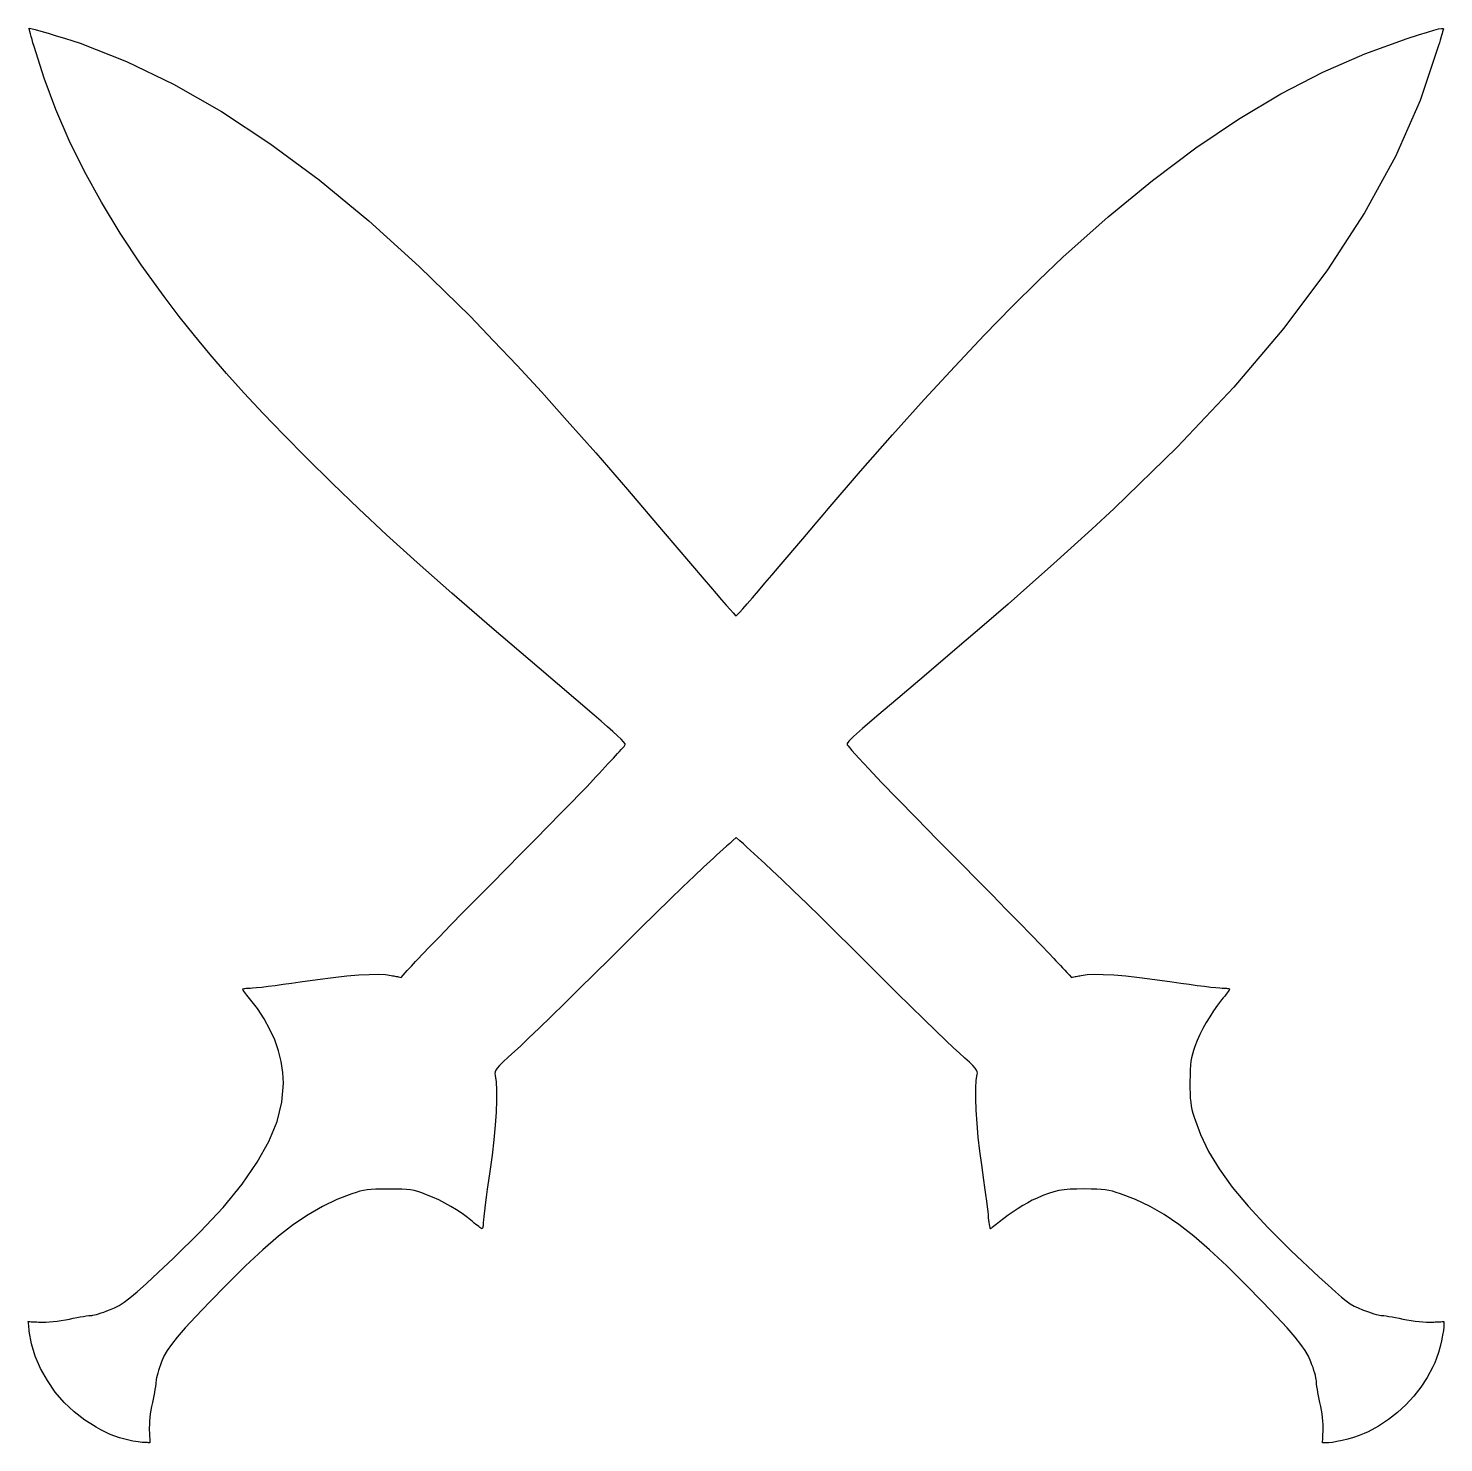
# Model space of a CAD drawing. Extents: x 11 to 587, y 119 to 695.
import ezdxf

# ---------------------------------------------------------------- set-up
doc = ezdxf.new("R2010")
doc.units = 0
doc.layers.add('Layer_1', color=7, linetype='CONTINUOUS')

msp = doc.modelspace()

# ---------------------------------------------------------------- linework, layer by layer
at = {"layer": 'Layer_1', "color": 7}
msp.add_lwpolyline([(50.540778, 120.286236), (48.399317, 120.885772), (46.420008, 121.528604), (44.536631, 122.246332), (42.682967, 123.070564), (40.792794, 124.032892), (38.799892, 125.164932), (36.63804, 126.498268), (34.241018, 128.064516), (29.897647, 131.358068), (25.868824, 135.193116), (22.214449, 139.473812), (18.994425, 144.1043), (16.268654, 148.988708), (14.097038, 154.031196), (12.539479, 159.1359), (11.655879, 164.206964), (11.603823, 164.703396), (11.551767, 165.199836), (11.499711, 165.696268), (11.447655, 166.1927), (11.395599, 166.68914), (11.343543, 167.185572), (11.291487, 167.682012), (11.239431, 168.178444), (11.82878, 168.148524), (12.418129, 168.118604), (13.007478, 168.088684), (13.596826, 168.058764), (14.186174, 168.028844), (14.775523, 167.998924), (15.364872, 167.969004), (15.954221, 167.939084), (17.11308, 167.913964), (18.420959, 167.946204), (19.853257, 168.033164), (21.385371, 168.172292), (22.9927, 168.36102), (24.650641, 168.59678), (26.334592, 168.876996), (28.019951, 169.199116), (29.53093, 169.500284), (31.006863, 169.781252), (32.410706, 170.03586), (33.705414, 170.257964), (34.853942, 170.44142), (35.819246, 170.580068), (36.564282, 170.667764), (37.052006, 170.698324), (37.503538, 170.743524), (38.144846, 170.873132), (38.94616, 171.078036), (39.877704, 171.349156), (40.909705, 171.677396), (42.012389, 172.053668), (43.155982, 172.468892), (44.310712, 172.913972), (46.372022, 173.78134), (48.278631, 174.752156), (50.277751, 176.02638), (52.616594, 177.803996), (55.542373, 180.284972), (59.3023, 183.669284), (64.143587, 188.1569), (70.313448, 193.947804), (81.241086, 204.646812), (90.539918, 214.66582), (98.262894, 224.089092), (104.462966, 233.000908), (109.193078, 241.485524), (112.506174, 249.627212), (114.455198, 257.510236), (115.09311, 265.218868), (114.870198, 269.620364), (114.205846, 274.027956), (113.106598, 278.425244), (111.57903, 282.795804), (109.629694, 287.12322), (107.26515, 291.391092), (104.49195, 295.583004), (101.31667, 299.682532), (100.757398, 300.36246), (100.235646, 301.014132), (99.762838, 301.622052), (99.350382, 302.170716), (99.00971, 302.644604), (98.75223, 303.028236), (98.589374, 303.306084), (98.532574, 303.46266), (98.595054, 303.551268), (98.774062, 303.634316), (99.057062, 303.709996), (99.431502, 303.776396), (99.884838, 303.831676), (100.404518, 303.874076), (100.97799, 303.901676), (101.592702, 303.912636), (102.56011, 303.966316), (104.14443, 304.116164), (106.262222, 304.351788), (108.83007, 304.66278), (111.764542, 305.038732), (114.982198, 305.469228), (118.399622, 305.94386), (121.933382, 306.452228), (128.997918, 307.445028), (135.307774, 308.24302), (140.893222, 308.848332), (145.784566, 309.263092), (150.012086, 309.489436), (153.606078, 309.529516), (156.59683, 309.385404), (159.014622, 309.059268), (159.509638, 308.963004), (160.004654, 308.86674), (160.49967, 308.770468), (160.994694, 308.674204), (161.48971, 308.57794), (161.984726, 308.481676), (162.479742, 308.385404), (162.974758, 308.28914), (163.823558, 309.20754), (164.672358, 310.125932), (165.521158, 311.044332), (166.369958, 311.962732), (167.218758, 312.881124), (168.067558, 313.799524), (168.916358, 314.717916), (169.765158, 315.636316), (171.725902, 317.71474), (174.708574, 320.818484), (178.565414, 324.796324), (183.148654, 329.497052), (188.310534, 334.769452), (193.90331, 340.4623), (199.779214, 346.42438), (205.790486, 352.504484), (211.765534, 358.54526), (217.537638, 364.394676), (222.96631, 369.909396), (227.911078, 374.946116), (232.231454, 379.361516), (235.786958, 383.012276), (238.43711, 385.755068), (240.041422, 387.446588), (241.138206, 388.630668), (242.33375, 389.919148), (243.589574, 391.270668), (244.867182, 392.643892), (246.128086, 393.997476), (247.33379, 395.290068), (248.445814, 396.480332), (249.425662, 397.526924), (250.313134, 398.479772), (251.160406, 399.401372), (251.947558, 400.269228), (252.654654, 401.060828), (253.261774, 401.75366), (253.74899, 402.325212), (254.096374, 402.752996), (254.283998, 403.014484), (254.155366, 403.394924), (253.561718, 404.141244), (252.52807, 405.229788), (251.079454, 406.636892), (249.240878, 408.338884), (247.037358, 410.312108), (244.493926, 412.5329), (241.635598, 414.977588), (219.145694, 434.093652), (199.989542, 450.514116), (183.619806, 464.728636), (169.489134, 477.226908), (157.050166, 488.498596), (145.755566, 499.033372), (135.057982, 509.320908), (124.410054, 519.850892), (115.21427, 529.15498), (106.818486, 537.870436), (99.102678, 546.133196), (91.946854, 554.079164), (85.230998, 561.844276), (78.835084, 569.564452), (72.639114, 577.37562), (66.523072, 585.413692), (57.16923, 598.408836), (48.666052, 611.195468), (40.978752, 623.840508), (34.072539, 636.410868), (27.912625, 648.97346), (22.46422, 661.595188), (17.692534, 674.342972), (13.562781, 687.283724), (13.145296, 688.727436), (12.763078, 690.081548), (12.423973, 691.3159), (12.135826, 692.400348), (11.906484, 693.304724), (11.743794, 693.998884), (11.655599, 694.452668), (11.649759, 694.635916), (12.313921, 694.550524), (13.964237, 694.141668), (16.381334, 693.474244), (19.345835, 692.61314), (22.638368, 691.623268), (26.039556, 690.5695), (29.330025, 689.516756), (32.290401, 688.529916), (51.152965, 681.173796), (70.342014, 671.918508), (89.834752, 660.78002), (109.608368, 647.774276), (129.64008, 632.917236), (149.907064, 616.224868), (170.386544, 597.713132), (191.055704, 577.397972), (200.662888, 567.469268), (210.235056, 557.330972), (220.119432, 546.592748), (230.663216, 534.864276), (242.213632, 521.755212), (255.117904, 506.875244), (269.723232, 489.834028), (286.376848, 470.241236), (288.901776, 467.273588), (291.277152, 464.505036), (293.44956, 461.996172), (295.365592, 459.807588), (296.971848, 457.999876), (298.214912, 456.633636), (299.041392, 455.76946), (299.397872, 455.467932), (299.785888, 455.805932), (300.702736, 456.77466), (302.08868, 458.306188), (303.883984, 460.332596), (306.028888, 462.785948), (308.463664, 465.598332), (311.12856, 468.70182), (313.963832, 472.028484), (316.969704, 475.568236), (320.123552, 479.282444), (323.331344, 483.060356), (326.499048, 486.791228), (329.53264, 490.364308), (332.338096, 493.668868), (334.821384, 496.59414), (336.88848, 499.029388), (350.033736, 514.343924), (363.073984, 529.197212), (375.888928, 543.460284), (388.358288, 557.004164), (400.361768, 569.699884), (411.77908, 581.418468), (422.489944, 592.030948), (432.374064, 601.408356), (450.855936, 617.88826), (468.884152, 632.725132), (486.54924, 645.97646), (503.941704, 657.699732), (521.152056, 667.952412), (538.2708, 676.792004), (555.388456, 684.275972), (572.595528, 690.461812), (577.241752, 691.949188), (580.824552, 693.075012), (583.473368, 693.870372), (585.317656, 694.366348), (586.486864, 694.594028), (587.110448, 694.584508), (587.317856, 694.368852), (587.238496, 693.978156), (587.132912, 693.673564), (586.974984, 693.177636), (586.772424, 692.516364), (586.532936, 691.715748), (586.264224, 690.801788), (585.973992, 689.800468), (585.669952, 688.737804), (585.3598, 687.63978), (577.843544, 665.197596), (567.81092, 642.51534), (555.23424, 619.5535), (540.085816, 596.272604), (522.337952, 572.63314), (501.962952, 548.595612), (478.933136, 524.120548), (453.220816, 499.168428), (444.14556, 490.75386), (435.652624, 482.967692), (427.38332, 475.49314), (418.978976, 468.013412), (410.080912, 460.211732), (400.330448, 451.771316), (389.368912, 442.37538), (376.837616, 431.707148), (365.172496, 421.804564), (356.650296, 414.557004), (350.797696, 409.530244), (347.141384, 406.290052), (345.208048, 404.402204), (344.524376, 403.432484), (344.617056, 402.94666), (345.012776, 402.510516), (346.540632, 400.61766), (349.329608, 397.495252), (353.356336, 393.167652), (358.597456, 387.65922), (365.029592, 380.99434), (372.6294, 373.197356), (381.373496, 364.292636), (391.238528, 354.304556), (397.471112, 348.00022), (403.568192, 341.814868), (409.37612, 335.90562), (414.74124, 330.42958), (419.509896, 325.54386), (423.52844, 321.405572), (426.643216, 318.171812), (428.700576, 315.999708), (429.595984, 315.036732), (430.4914, 314.073756), (431.386808, 313.11078), (432.282224, 312.147796), (433.177632, 311.18482), (434.073048, 310.221844), (434.968456, 309.258868), (435.863872, 308.295892), (436.358888, 308.39174), (436.853904, 308.48758), (437.34892, 308.583428), (437.843936, 308.679268), (438.33896, 308.775116), (438.833976, 308.870964), (439.328992, 308.966804), (439.824008, 309.062652), (442.252064, 309.38846), (445.253736, 309.531716), (448.857432, 309.490436), (453.091536, 309.262556), (457.984448, 308.846108), (463.564576, 308.239084), (469.860312, 307.439476), (476.900048, 306.445276), (480.432864, 305.934564), (483.849616, 305.458124), (487.066872, 305.026364), (490.001208, 304.649732), (492.569192, 304.338636), (494.687384, 304.103516), (496.272376, 303.954796), (497.240728, 303.902876), (497.85648, 303.894556), (498.430928, 303.870636), (498.951488, 303.832876), (499.405592, 303.782876), (499.780672, 303.722316), (500.064152, 303.652956), (500.243464, 303.576396), (500.306024, 303.494324), (500.239384, 303.330412), (500.048328, 303.0193), (499.746272, 302.579108), (499.346608, 302.027948), (498.862744, 301.383964), (498.308072, 300.665252), (497.695976, 299.889948), (497.039872, 299.076172), (495.354984, 296.91202), (493.733008, 294.6385), (492.188504, 292.280932), (490.736032, 289.864628), (489.390144, 287.414892), (488.165384, 284.957036), (487.076328, 282.516372), (486.137512, 280.118212), (485.561, 278.467164), (485.107936, 276.989876), (484.763424, 275.578604), (484.51252, 274.12562), (484.340328, 272.523164), (484.231912, 270.663508), (484.172392, 268.438908), (484.146792, 265.74162), (484.149992, 263.148964), (484.191592, 260.95374), (484.281592, 259.070492), (484.429768, 257.413764), (484.645936, 255.8981), (484.939912, 254.438036), (485.32152, 252.948124), (485.80056, 251.342892), (488.378008, 244.292748), (491.714856, 237.343772), (495.969688, 230.293124), (501.30108, 222.937972), (507.867632, 215.075484), (515.827912, 206.502844), (525.340504, 197.017196), (536.564008, 186.415732), (540.348032, 182.928916), (543.360456, 180.204884), (545.765544, 178.11974), (547.727584, 176.549588), (549.41084, 175.370556), (550.979584, 174.458732), (552.598096, 173.690236), (554.430648, 172.94118), (555.61536, 172.49066), (556.78584, 172.070372), (557.911808, 171.6895), (558.962984, 171.357252), (559.909072, 171.08282), (560.7198, 170.875412), (561.36488, 170.74422), (561.814024, 170.69846), (562.296264, 170.6679), (563.036184, 170.580204), (563.996856, 170.441548), (565.141344, 170.2581), (566.432712, 170.035996), (567.834032, 169.781388), (569.308368, 169.50042), (570.818784, 169.199252), (572.491456, 168.8797), (574.167928, 168.600796), (575.821312, 168.365356), (577.42472, 168.17622), (578.951272, 168.036212), (580.374088, 167.948156), (581.666272, 167.914876), (582.800944, 167.939196), (583.37984, 167.969116), (583.958736, 167.999036), (584.537632, 168.028956), (585.116528, 168.058876), (585.695424, 168.088796), (586.27432, 168.118716), (586.853216, 168.148636), (587.432112, 168.178556), (587.431912, 167.900444), (587.431712, 167.622332), (587.431512, 167.34422), (587.431312, 167.0661), (587.431112, 166.787988), (587.430912, 166.509876), (587.430712, 166.231764), (587.430512, 165.953652), (587.317672, 164.485548), (587.006032, 162.575772), (586.533224, 160.364572), (585.936864, 157.992212), (585.254576, 155.59894), (584.523992, 153.32502), (583.782728, 151.310684), (583.068408, 149.696204), (580.729736, 145.457476), (578.112688, 141.481188), (575.22008, 137.770148), (572.054704, 134.327156), (568.61936, 131.155028), (564.916864, 128.256556), (560.950008, 125.634572), (556.7216, 123.29186), (555.049488, 122.538548), (553.027144, 121.77202), (550.781416, 121.027276), (548.43916, 120.339316), (546.127232, 119.743132), (543.97248, 119.273732), (542.101752, 118.966108), (540.641912, 118.855284), (540.325088, 118.855084), (540.008272, 118.854884), (539.691448, 118.854684), (539.374632, 118.854484), (539.057808, 118.854284), (538.740992, 118.854084), (538.424168, 118.853884), (538.107352, 118.853684), (538.135752, 119.461404), (538.164152, 120.069132), (538.192552, 120.676852), (538.220952, 121.28458), (538.249352, 121.8923), (538.277752, 122.500028), (538.306152, 123.107748), (538.334552, 123.715476), (538.360152, 124.9197), (538.330312, 126.219348), (538.246624, 127.6003), (538.110632, 129.048404), (537.92388, 130.549548), (537.687912, 132.089588), (537.40428, 133.654404), (537.07452, 135.22986), (536.775776, 136.610028), (536.497072, 137.982396), (536.24452, 139.310876), (536.024208, 140.559348), (535.84224, 141.691724), (535.704712, 142.671892), (535.61772, 143.463764), (535.5874, 144.03122), (535.5422, 144.576684), (535.412656, 145.305516), (535.207848, 146.186028), (534.936864, 147.186548), (534.608784, 148.275396), (534.232696, 149.420892), (533.817672, 150.591348), (533.372808, 151.755092), (532.3638, 154.045908), (531.085616, 156.3415), (529.34224, 158.873716), (526.937624, 161.87438), (523.675768, 165.575324), (519.360632, 170.208396), (513.7962, 176.005412), (506.78644, 183.19822), (499.136384, 190.830932), (492.149536, 197.3881), (485.677912, 202.977156), (479.573504, 207.705532), (473.688336, 211.68066), (467.874408, 215.009956), (461.983744, 217.80086), (455.868344, 220.160796), (454.154992, 220.734044), (452.624392, 221.184876), (451.169152, 221.527772), (449.681864, 221.777212), (448.055128, 221.947692), (446.181544, 222.053676), (443.95372, 222.109676), (441.264256, 222.130156), (438.074992, 222.108236), (435.359752, 222.007716), (432.987048, 221.8031), (430.825416, 221.468868), (428.743368, 220.979508), (426.609432, 220.309508), (424.292144, 219.433348), (421.660008, 218.325516), (419.958144, 217.526684), (418.10512, 216.551308), (416.150776, 215.431044), (414.144928, 214.197524), (412.137416, 212.882396), (410.178072, 211.517308), (408.316712, 210.1339), (406.603176, 208.763812), (405.92528, 208.20454), (405.279416, 207.682796), (404.68068, 207.209988), (404.144176, 206.79754), (403.684992, 206.456868), (403.318232, 206.199388), (403.058984, 206.036532), (402.92236, 205.979732), (402.84372, 206.093628), (402.7506, 206.420044), (402.646472, 206.9361), (402.534792, 207.618908), (402.418992, 208.44558), (402.302544, 209.393236), (402.18888, 210.438972), (402.081456, 211.559916), (401.935872, 212.982124), (401.712848, 214.891292), (401.423488, 217.204004), (401.078928, 219.83682), (400.690264, 222.706316), (400.268632, 225.72906), (399.825144, 228.821628), (399.370912, 231.900596), (398.606192, 237.533268), (397.97416, 243.248612), (397.484408, 248.857388), (397.146536, 254.170348), (396.970136, 258.998252), (396.964536, 263.151868), (397.13988, 266.441932), (397.505488, 268.67922), (397.619008, 269.283452), (397.561888, 269.881692), (397.271592, 270.549236), (396.685688, 271.361412), (395.741704, 272.393508), (394.37716, 273.720844), (392.5296, 275.418724), (390.136552, 277.562452), (387.9448, 279.57902), (384.727784, 282.630308), (380.639736, 286.56586), (375.834896, 291.235244), (370.467504, 296.488004), (364.691792, 302.173708), (358.661992, 308.1419), (352.532352, 314.242148), (346.324968, 320.416868), (340.072352, 326.5985), (333.944376, 332.621636), (328.110896, 338.320868), (322.741768, 343.530788), (318.006856, 348.085988), (314.076016, 351.821052), (311.119104, 354.57058), (309.65648, 355.904892), (308.193864, 357.239212), (306.73124, 358.573524), (305.268616, 359.907844), (303.805992, 361.242156), (302.343376, 362.576476), (300.880752, 363.910788), (299.418128, 365.245108), (298.091392, 364.043812), (296.764656, 362.842516), (295.43792, 361.64122), (294.111176, 360.439924), (292.78444, 359.238636), (291.457704, 358.03734), (290.130968, 356.836044), (288.804232, 355.634748), (286.054784, 353.089084), (282.296392, 349.525036), (277.696648, 345.10566), (272.423144, 339.993972), (266.643488, 334.353028), (260.525256, 328.345844), (254.236048, 322.135468), (247.943456, 315.88494), (241.695536, 309.676092), (235.534368, 303.585172), (229.618568, 297.76686), (224.106744, 292.375796), (219.157512, 287.566652), (214.929496, 283.494092), (211.581296, 280.312764), (209.271536, 278.17734), (206.58936, 275.758244), (204.553976, 273.88206), (203.08372, 272.447532), (202.096928, 271.353388), (201.511952, 270.498372), (201.24712, 269.781228), (201.2208, 269.100684), (201.351296, 268.355476), (201.726664, 265.78834), (201.90472, 262.39066), (201.89032, 258.246876), (201.688344, 253.441428), (201.303648, 248.058748), (200.741088, 242.183276), (200.005536, 235.899444), (199.101856, 229.2917), (198.57032, 225.60462), (198.074448, 222.061868), (197.625096, 218.748356), (197.233104, 215.748988), (196.909328, 213.14866), (196.664624, 211.032284), (196.509848, 209.484764), (196.455848, 208.591004), (196.445768, 208.066452), (196.416888, 207.577092), (196.371208, 207.133636), (196.310808, 206.746796), (196.237688, 206.427268), (196.153856, 206.18578), (196.061336, 206.033028), (195.962168, 205.979748), (195.793832, 206.038068), (195.50308, 206.20522), (195.10584, 206.469484), (194.61804, 206.819132), (194.055592, 207.242452), (193.434432, 207.727724), (192.77048, 208.263228), (192.079656, 208.837236), (190.021712, 210.491036), (187.841728, 212.088316), (185.560264, 213.61702), (183.197864, 215.065116), (180.775088, 216.420556), (178.312488, 217.671308), (175.830616, 218.805316), (173.350032, 219.81054), (171.419464, 220.525684), (169.782112, 221.0751), (168.291872, 221.480596), (166.802672, 221.764004), (165.168424, 221.947132), (163.24304, 222.051804), (160.88044, 222.099804), (157.934536, 222.113004), (155.102608, 222.103084), (152.78108, 222.057164), (150.852096, 221.959932), (149.197808, 221.796076), (147.700352, 221.550268), (146.24188, 221.207204), (144.704544, 220.75158), (142.970488, 220.168076), (136.843976, 217.7975), (130.94752, 215.00034), (125.132056, 211.66838), (119.24852, 207.693364), (113.14784, 202.967076), (106.68096, 197.381276), (99.698816, 190.827732), (92.052328, 183.198212), (85.042576, 176.005412), (79.478146, 170.208396), (75.163014, 165.575332), (71.901159, 161.87438), (69.496555, 158.873716), (67.75318, 156.3415), (66.475009, 154.0459), (65.466018, 151.755084), (65.02114, 150.59134), (64.606109, 149.420884), (64.230008, 148.275388), (63.90192, 147.18654), (63.63093, 146.18602), (63.426119, 145.305508), (63.296571, 144.576676), (63.251371, 144.031212), (63.221019, 143.463756), (63.13403, 142.671884), (62.996505, 141.691708), (62.814541, 140.559316), (62.59424, 139.31082), (62.341701, 137.982308), (62.063023, 136.609892), (61.764307, 135.22966), (61.434557, 133.654204), (61.150925, 132.089388), (60.914959, 130.549348), (60.728206, 129.048204), (60.592214, 127.6001), (60.50853, 126.219156), (60.478698, 124.919508), (60.504266, 123.715284), (60.532642, 123.107564), (60.561018, 122.499836), (60.589394, 121.892116), (60.61777, 121.284388), (60.646146, 120.676668), (60.674522, 120.06894), (60.702898, 119.46122), (60.731274, 118.853492), (60.416262, 118.858292), (60.101251, 118.863092), (59.786241, 118.867892), (59.47123, 118.872692), (59.156218, 118.877492), (58.841207, 118.882292), (58.526197, 118.887092), (58.211186, 118.891892), (57.599836, 118.927732), (56.826295, 119.014444), (55.922023, 119.146316), (54.918479, 119.317636), (53.847123, 119.5227), (52.739413, 119.755804), (51.626809, 120.011236), (50.54077, 120.283292), (50.54079, 120.283308), (50.54081, 120.283332), (50.54083, 120.283348), (50.54085, 120.283372), (50.54087, 120.283388), (50.54089, 120.283404), (50.54091, 120.283428), (50.540778, 120.286236)], dxfattribs=at)

doc.saveas('drawing.dxf')
